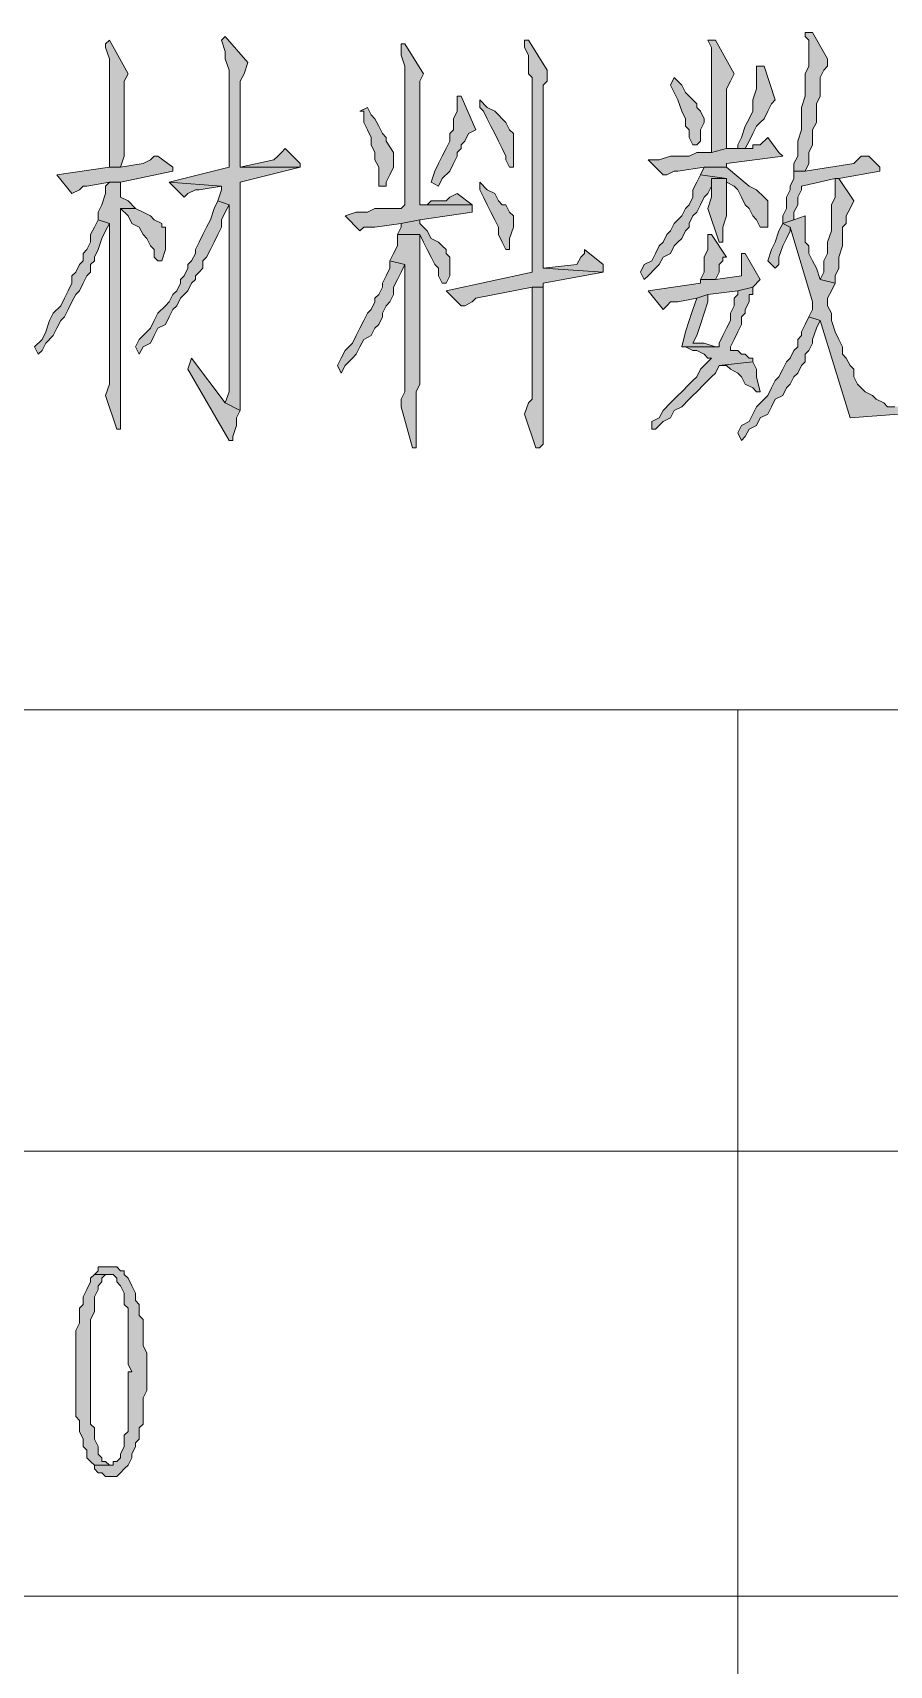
# Model space of a CAD drawing. Header units: millimetres. Extents: x 24 to 410, y 10 to 282.
# Drawn here: x 330.43 to 340.13, y 123.72 to 142.2 of the extents above; entities that cross this region are included whole.
import ezdxf

# ---------------------------------------------------------------- set-up
doc = ezdxf.new("R2010")
doc.units = ezdxf.units.MM

msp = doc.modelspace()

# ---------------------------------------------------------------- hatches: boundary and pattern name
h = msp.add_hatch(color=7)
h.dxf.hatch_style = 2
h.paths.add_polyline_path([(331.300667, 142.113), (331.258333, 142.070667), (331.258333, 142.028333), (331.300667, 141.901333), (331.300667, 140.673667), (331.427667, 140.673667), (331.47, 140.800667), (331.47, 141.139333), (331.47, 141.224), (331.47, 141.647333), (331.512333, 141.732)])
h = msp.add_hatch(color=7)
h.dxf.hatch_style = 2
h.paths.add_polyline_path([(332.613, 142.155333), (332.570667, 142.113), (332.613, 141.986), (332.613, 141.901333), (332.655333, 141.774333), (332.655333, 140.673667), (331.978, 140.504333), (332.570667, 140.462), (332.570667, 140.419667), (332.528333, 140.292667), (332.655333, 140.250333), (332.655333, 138.133667), (332.613, 138.006667), (332.782333, 137.922), (332.782333, 138.726333), (332.782333, 138.895667), (332.782333, 140.504333), (333.459667, 140.673667), (332.782333, 140.673667), (332.782333, 140.758333), (332.782333, 141.647333), (332.824667, 141.732), (332.867, 141.859)])
h = msp.add_hatch(color=7)
h.dxf.hatch_style = 2
h.paths.add_polyline_path([(336.042, 142.113), (335.999667, 142.113), (335.999667, 142.028333), (336.042, 141.943667), (336.042, 141.732), (336.084333, 141.689667), (336.084333, 139.869333), (336.084333, 139.784667), (336.084333, 139.488333), (335.110667, 139.276667), (335.28, 139.107333), (335.322333, 139.107333), (335.407, 139.149667), (335.449333, 139.192), (336.084333, 139.319), (336.211333, 139.319), (336.211333, 139.361333), (336.888667, 139.488333), (336.211333, 139.530667), (336.211333, 141.605), (336.253667, 141.647333), (336.253667, 141.774333)])
h = msp.add_hatch(color=7)
h.dxf.hatch_style = 2
h.paths.add_polyline_path([(338.158667, 142.113), (338.074, 142.113), (338.116333, 142.028333), (338.116333, 140.843), (338.285667, 140.885333), (338.285667, 141.478), (338.285667, 141.562667), (338.328, 141.647333), (338.370333, 141.732)])
h = msp.add_hatch(color=7)
h.dxf.hatch_style = 2
h.paths.add_polyline_path([(339.259333, 142.197667), (339.174667, 142.197667), (339.174667, 142.155333), (339.217, 142.113), (339.217, 141.816667), (339.174667, 141.732), (339.174667, 141.478), (339.132333, 141.351), (339.132333, 141.097), (339.09, 140.97), (339.09, 140.800667), (339.047667, 140.716), (339.047667, 140.631333), (339.174667, 140.631333), (339.217, 140.716), (339.217, 140.843), (339.259333, 140.927667), (339.259333, 141.012333), (339.259333, 141.097), (339.301667, 141.181667), (339.301667, 141.393333), (339.344, 141.478), (339.344, 141.689667), (339.386333, 141.774333), (339.428667, 141.816667), (339.428667, 141.901333)])
h = msp.add_hatch(color=7)
h.dxf.hatch_style = 2
h.paths.add_polyline_path([(334.645, 142.070667), (334.602667, 142.070667), (334.602667, 141.943667), (334.645, 141.816667), (334.645, 140.250333), (334.602667, 140.208), (334.518, 140.208), (334.306333, 140.208), (334.221667, 140.165667), (334.094667, 140.165667), (333.967667, 140.123333), (334.137, 139.954), (334.179333, 139.996333), (334.306333, 139.996333), (334.602667, 140.038667), (334.814333, 140.081), (335.407, 140.165667), (335.407, 140.250333), (334.814333, 140.250333), (334.814333, 141.647333), (334.856667, 141.732)])
h = msp.add_hatch(color=7)
h.dxf.hatch_style = 2
h.paths.add_polyline_path([(338.624333, 141.816667), (338.624333, 141.562667), (338.582, 141.435667), (338.582, 141.308667), (338.539667, 141.224), (338.497333, 141.139333), (338.455, 141.012333), (338.412667, 140.927667), (338.412667, 140.885333), (338.497333, 140.885333), (338.539667, 140.97), (338.582, 141.054667), (338.624333, 141.139333), (338.666667, 141.181667), (338.709, 141.224), (338.751333, 141.308667), (338.793667, 141.393333), (338.836, 141.435667), (338.709, 141.816667)])
h = msp.add_hatch(color=7)
h.dxf.hatch_style = 2
h.paths.add_polyline_path([(337.693, 141.689667), (337.650667, 141.605), (337.693, 141.520333), (337.735333, 141.435667), (337.777667, 141.308667), (337.82, 141.224), (337.82, 141.139333), (337.862333, 141.097), (337.862333, 141.012333), (337.904667, 140.927667), (337.947, 140.927667), (337.989333, 140.97), (337.989333, 141.097), (338.031667, 141.181667), (338.031667, 141.224), (337.989333, 141.308667), (337.947, 141.351), (337.947, 141.393333), (337.904667, 141.435667), (337.82, 141.520333), (337.777667, 141.605)])
h = msp.add_hatch(color=7)
h.dxf.hatch_style = 2
h.paths.add_polyline_path([(335.28, 141.478), (335.237667, 141.478), (335.237667, 141.393333), (335.237667, 141.308667), (335.195333, 141.224), (335.195333, 141.097), (335.153, 141.054667), (335.153, 140.97), (335.110667, 140.885333), (335.068333, 140.800667), (335.026, 140.716), (334.983667, 140.631333), (334.941333, 140.504333), (335.026, 140.462), (335.068333, 140.546667), (335.153, 140.631333), (335.195333, 140.716), (335.237667, 140.800667), (335.237667, 140.843), (335.28, 140.885333), (335.28, 140.927667), (335.322333, 140.97), (335.364667, 141.054667), (335.449333, 141.097)])
h = msp.add_hatch(color=7)
h.dxf.hatch_style = 2
h.paths.add_polyline_path([(335.491667, 141.435667), (335.491667, 141.351), (335.534, 141.308667), (335.576333, 141.224), (335.618667, 141.139333), (335.661, 141.054667), (335.703333, 140.97), (335.745667, 140.885333), (335.788, 140.800667), (335.788, 140.758333), (335.830333, 140.673667), (335.872667, 140.673667), (335.872667, 140.800667), (335.872667, 141.054667), (335.830333, 141.097), (335.788, 141.181667), (335.745667, 141.224), (335.703333, 141.266333), (335.661, 141.308667), (335.576333, 141.351)])
h = msp.add_hatch(color=7)
h.dxf.hatch_style = 2
h.paths.add_polyline_path([(334.221667, 141.351), (334.137, 141.308667), (334.179333, 141.308667), (334.179333, 141.181667), (334.221667, 141.097), (334.264, 141.012333), (334.264, 140.927667), (334.306333, 140.843), (334.306333, 140.758333), (334.348667, 140.673667), (334.348667, 140.462), (334.433333, 140.462), (334.433333, 140.504333), (334.475667, 140.589), (334.518, 140.673667), (334.518, 140.843), (334.433333, 140.97), (334.433333, 141.012333), (334.391, 141.054667), (334.348667, 141.139333), (334.306333, 141.224), (334.264, 141.266333)])
h = msp.add_hatch(color=7)
h.dxf.hatch_style = 2
h.paths.add_polyline_path([(338.751333, 141.012333), (338.666667, 140.927667), (338.582, 140.927667), (338.582, 140.885333), (338.285667, 140.885333), (338.116333, 140.843), (337.947, 140.843), (337.862333, 140.800667), (337.650667, 140.800667), (337.523667, 140.758333), (337.396667, 140.758333), (337.566, 140.589), (337.608333, 140.589), (337.693, 140.631333), (337.735333, 140.631333), (338.031667, 140.673667), (338.285667, 140.673667), (338.285667, 140.716), (338.920667, 140.800667), (338.878333, 140.843)])
h = msp.add_hatch(color=7)
h.dxf.hatch_style = 2
h.paths.add_polyline_path([(333.290333, 140.885333), (333.248, 140.843), (333.205667, 140.800667), (333.163333, 140.758333), (332.782333, 140.673667), (333.459667, 140.673667), (333.459667, 140.716)])
h = msp.add_hatch(color=7)
h.dxf.hatch_style = 2
h.paths.add_polyline_path([(331.851, 140.800667), (331.808667, 140.800667), (331.766333, 140.758333), (331.681667, 140.716), (331.427667, 140.673667), (331.300667, 140.673667), (330.708, 140.589), (330.877333, 140.377333), (330.962, 140.419667), (331.004333, 140.462), (331.046667, 140.462), (331.300667, 140.504333), (331.427667, 140.504333), (332.020333, 140.631333), (332.020333, 140.673667)])
h = msp.add_hatch(color=7)
h.dxf.hatch_style = 2
h.paths.add_polyline_path([(338.285667, 140.673667), (338.031667, 140.673667), (337.989333, 140.589), (338.285667, 140.546667), (338.285667, 140.504333), (338.370333, 140.462), (338.412667, 140.419667), (338.455, 140.335), (338.497333, 140.250333), (338.539667, 140.208), (338.582, 140.123333), (338.624333, 140.081), (338.666667, 139.996333), (338.751333, 139.996333), (338.751333, 140.123333), (338.751333, 140.292667), (338.709, 140.335), (338.624333, 140.419667), (338.539667, 140.462)])
h = msp.add_hatch(color=7)
h.dxf.hatch_style = 2
h.paths.add_polyline_path([(339.894333, 140.800667), (339.809667, 140.800667), (339.767333, 140.758333), (339.725, 140.716), (339.174667, 140.631333), (339.047667, 140.631333), (339.047667, 140.546667), (339.005333, 140.462), (339.005333, 140.419667), (338.963, 140.335), (338.963, 140.208), (338.920667, 140.123333), (338.920667, 140.038667), (339.047667, 140.081), (339.047667, 140.165667), (339.09, 140.250333), (339.09, 140.335), (339.132333, 140.419667), (339.132333, 140.462), (339.513333, 140.546667), (339.555667, 140.546667), (340.021333, 140.631333), (340.021333, 140.673667)])
h = msp.add_hatch(color=7)
h.dxf.hatch_style = 2
h.paths.add_polyline_path([(331.427667, 140.504333), (331.300667, 140.504333), (331.258333, 140.462), (331.258333, 140.377333), (331.216, 140.250333), (331.173667, 140.165667), (331.173667, 140.081), (331.300667, 140.038667), (331.300667, 138.260667), (331.300667, 138.218333), (331.258333, 138.091333), (331.385333, 137.710333), (331.427667, 137.710333), (331.427667, 137.837333), (331.427667, 140.208), (331.597, 140.208), (331.512333, 140.292667), (331.427667, 140.335)])
h = msp.add_hatch(color=7)
h.dxf.hatch_style = 2
h.paths.add_polyline_path([(331.978, 140.504333), (332.147333, 140.335), (332.189667, 140.377333), (332.274333, 140.419667), (332.316667, 140.419667), (332.570667, 140.462)])
h = msp.add_hatch(color=7)
h.dxf.hatch_style = 2
h.paths.add_polyline_path([(335.491667, 140.504333), (335.491667, 140.419667), (335.534, 140.335), (335.576333, 140.250333), (335.618667, 140.165667), (335.661, 140.081), (335.703333, 139.996333), (335.703333, 139.911667), (335.745667, 139.827), (335.788, 139.742333), (335.830333, 139.742333), (335.830333, 139.869333), (335.872667, 139.996333), (335.872667, 140.123333), (335.830333, 140.165667), (335.788, 140.250333), (335.745667, 140.250333), (335.703333, 140.292667), (335.661, 140.377333), (335.576333, 140.419667)])
h = msp.add_hatch(color=7)
h.dxf.hatch_style = 2
h.paths.add_polyline_path([(337.989333, 140.589), (337.947, 140.504333), (337.904667, 140.419667), (337.904667, 140.335), (337.862333, 140.250333), (337.82, 140.208), (337.777667, 140.123333), (337.735333, 140.081), (337.693, 140.038667), (337.650667, 139.954), (337.608333, 139.911667), (337.566, 139.827), (337.523667, 139.784667), (337.481333, 139.7), (337.439, 139.615333), (337.354333, 139.573), (337.312, 139.488333), (337.354333, 139.403667), (337.396667, 139.446), (337.481333, 139.530667), (337.523667, 139.573), (337.566, 139.657667), (337.650667, 139.7), (337.693, 139.784667), (337.735333, 139.827), (337.777667, 139.869333), (337.82, 139.954), (337.862333, 139.996333), (337.862333, 140.038667), (337.904667, 140.123333), (337.947, 140.165667), (337.989333, 140.250333), (338.031667, 140.335), (338.074, 140.377333), (338.116333, 140.462), (338.116333, 140.546667), (338.285667, 140.546667)])
h = msp.add_hatch(color=7)
h.dxf.hatch_style = 2
h.paths.add_polyline_path([(338.285667, 140.546667), (338.116333, 140.546667), (338.116333, 140.504333), (338.116333, 140.335), (338.074, 140.208), (338.201, 139.827), (338.243333, 139.827), (338.243333, 139.911667), (338.243333, 139.996333), (338.285667, 140.123333)])
h = msp.add_hatch(color=7)
h.dxf.hatch_style = 2
h.paths.add_polyline_path([(339.555667, 140.546667), (339.513333, 140.546667), (339.513333, 140.504333), (339.513333, 140.335), (339.471, 140.250333), (339.471, 139.954), (339.428667, 139.827), (339.428667, 139.7), (339.386333, 139.615333), (339.386333, 139.488333), (339.344, 139.403667), (339.513333, 139.361333), (339.513333, 139.446), (339.555667, 139.530667), (339.555667, 139.657667), (339.598, 139.784667), (339.598, 139.996333), (339.640333, 140.038667), (339.640333, 140.123333), (339.682667, 140.208), (339.725, 140.292667)])
h = msp.add_hatch(color=7)
h.dxf.hatch_style = 2
h.paths.add_polyline_path([(332.528333, 140.292667), (332.486, 140.208), (332.443667, 140.081), (332.401333, 139.996333), (332.359, 139.911667), (332.316667, 139.827), (332.274333, 139.742333), (332.274333, 139.7), (332.232, 139.615333), (332.189667, 139.573), (332.189667, 139.530667), (332.147333, 139.446), (332.105, 139.403667), (332.105, 139.361333), (332.062667, 139.276667), (332.020333, 139.234333), (331.978, 139.149667), (331.935667, 139.107333), (331.851, 139.022667), (331.808667, 138.938), (331.766333, 138.853333), (331.724, 138.811), (331.639333, 138.726333), (331.597, 138.641667), (331.639333, 138.557), (331.681667, 138.641667), (331.766333, 138.684), (331.808667, 138.768667), (331.851, 138.853333), (331.935667, 138.895667), (331.978, 138.980333), (332.020333, 139.065), (332.062667, 139.107333), (332.105, 139.192), (332.147333, 139.234333), (332.189667, 139.276667), (332.232, 139.361333), (332.274333, 139.403667), (332.274333, 139.446), (332.316667, 139.488333), (332.359, 139.530667), (332.359, 139.615333), (332.401333, 139.657667), (332.443667, 139.742333), (332.486, 139.827), (332.528333, 139.911667), (332.570667, 139.996333), (332.570667, 140.081), (332.613, 140.165667), (332.655333, 140.250333)])
h = msp.add_hatch(color=7)
h.dxf.hatch_style = 2
h.paths.add_polyline_path([(335.237667, 140.377333), (335.153, 140.335), (335.110667, 140.292667), (334.941333, 140.292667), (334.899, 140.250333), (334.814333, 140.250333), (335.407, 140.250333)])
h = msp.add_hatch(color=7)
h.dxf.hatch_style = 2
h.paths.add_polyline_path([(331.173667, 140.081), (331.131333, 139.996333), (331.089, 139.911667), (331.089, 139.827), (331.046667, 139.742333), (331.004333, 139.7), (331.004333, 139.615333), (330.962, 139.573), (330.919667, 139.488333), (330.877333, 139.446), (330.877333, 139.361333), (330.835, 139.276667), (330.792667, 139.192), (330.750333, 139.107333), (330.665667, 139.022667), (330.623333, 138.938), (330.581, 138.811), (330.538667, 138.726333), (330.454, 138.641667), (330.496333, 138.557), (330.538667, 138.599333), (330.581, 138.684), (330.665667, 138.768667), (330.708, 138.853333), (330.750333, 138.938), (330.792667, 138.980333), (330.835, 139.065), (330.877333, 139.149667), (330.919667, 139.234333), (330.962, 139.276667), (331.004333, 139.361333), (331.046667, 139.446), (331.089, 139.488333), (331.089, 139.573), (331.131333, 139.615333), (331.131333, 139.657667), (331.173667, 139.742333), (331.216, 139.869333), (331.258333, 139.954), (331.300667, 140.038667)])
h = msp.add_hatch(color=7)
h.dxf.hatch_style = 2
h.paths.add_polyline_path([(331.597, 140.208), (331.427667, 140.208), (331.512333, 140.123333), (331.554667, 140.038667), (331.639333, 139.996333), (331.681667, 139.911667), (331.724, 139.869333), (331.766333, 139.784667), (331.808667, 139.742333), (331.808667, 139.657667), (331.851, 139.615333), (331.893333, 139.615333), (331.935667, 139.742333), (331.935667, 139.996333), (331.893333, 139.996333), (331.893333, 140.038667), (331.808667, 140.081), (331.766333, 140.123333), (331.681667, 140.165667)])
h = msp.add_hatch(color=7)
h.dxf.hatch_style = 2
h.paths.add_polyline_path([(334.814333, 140.081), (334.602667, 140.038667), (334.602667, 139.996333), (334.560333, 139.911667), (334.814333, 139.911667), (334.856667, 139.827), (334.899, 139.742333), (334.941333, 139.657667), (334.983667, 139.573), (335.026, 139.530667), (335.026, 139.446), (335.068333, 139.361333), (335.110667, 139.361333), (335.153, 139.446), (335.153, 139.657667), (335.110667, 139.7), (335.110667, 139.742333), (335.068333, 139.784667), (335.026, 139.827), (334.941333, 139.869333), (334.899, 139.954), (334.814333, 140.038667)])
h = msp.add_hatch(color=7)
h.dxf.hatch_style = 2
h.paths.add_polyline_path([(339.174667, 140.123333), (339.047667, 140.081), (338.920667, 140.038667), (339.005333, 139.996333), (339.259333, 139.149667), (339.259333, 139.065), (339.217, 138.980333), (339.344, 138.938), (339.682667, 137.837333), (340.233, 137.879667), (340.233, 137.964333), (340.190667, 137.964333), (340.106, 137.964333), (340.063667, 138.006667), (339.979, 138.049), (339.936667, 138.091333), (339.852, 138.133667), (339.809667, 138.176), (339.767333, 138.218333), (339.725, 138.303), (339.725, 138.387667), (339.682667, 138.43), (339.640333, 138.514667), (339.598, 138.557), (339.598, 138.641667), (339.555667, 138.726333), (339.513333, 138.811), (339.471, 138.938), (339.471, 139.022667), (339.428667, 139.107333), (339.428667, 139.192), (339.471, 139.276667), (339.513333, 139.361333), (339.344, 139.403667), (339.301667, 139.530667), (339.259333, 139.615333), (339.217, 139.7), (339.217, 139.784667), (339.174667, 139.827)])
h = msp.add_hatch(color=7)
h.dxf.hatch_style = 2
h.paths.add_polyline_path([(334.560333, 139.911667), (334.560333, 139.784667), (334.518, 139.7), (334.475667, 139.615333), (334.645, 139.573), (334.645, 138.133667), (334.602667, 138.049), (334.602667, 137.964333), (334.729667, 137.498667), (334.772, 137.498667), (334.772, 138.133667), (334.814333, 138.218333), (334.814333, 139.911667)])
h = msp.add_hatch(color=7)
h.dxf.hatch_style = 2
h.paths.add_polyline_path([(338.116333, 139.911667), (338.074, 139.911667), (338.074, 139.869333), (338.074, 139.742333), (338.031667, 139.657667), (338.031667, 139.488333), (337.989333, 139.403667), (338.158667, 139.403667), (338.201, 139.488333), (338.201, 139.573), (338.243333, 139.615333), (338.243333, 139.657667), (338.285667, 139.657667)])
h = msp.add_hatch(color=7)
h.dxf.hatch_style = 2
h.paths.add_polyline_path([(338.920667, 140.038667), (338.878333, 139.954), (338.836, 139.827), (338.793667, 139.742333), (338.751333, 139.615333), (338.836, 139.530667), (338.878333, 139.573), (338.878333, 139.657667), (338.920667, 139.784667), (338.963, 139.869333), (339.005333, 139.954), (339.005333, 139.996333)])
h = msp.add_hatch(color=7)
h.dxf.hatch_style = 2
h.paths.add_polyline_path([(336.677, 139.742333), (336.677, 139.7), (336.634667, 139.657667), (336.592333, 139.573), (336.211333, 139.530667), (336.888667, 139.488333), (336.888667, 139.573)])
h = msp.add_hatch(color=7)
h.dxf.hatch_style = 2
h.paths.add_polyline_path([(338.497333, 139.7), (338.455, 139.7), (338.455, 139.573), (338.455, 139.446), (338.158667, 139.403667), (337.989333, 139.403667), (337.989333, 139.361333), (337.396667, 139.276667), (337.566, 139.065), (337.608333, 139.107333), (337.650667, 139.149667), (337.735333, 139.149667), (337.947, 139.192), (338.074, 139.234333), (338.412667, 139.276667), (338.582, 139.319), (338.666667, 139.403667)])
h = msp.add_hatch(color=7)
h.dxf.hatch_style = 2
h.paths.add_polyline_path([(334.475667, 139.615333), (334.475667, 139.530667), (334.433333, 139.446), (334.391, 139.361333), (334.391, 139.319), (334.348667, 139.234333), (334.306333, 139.192), (334.306333, 139.149667), (334.264, 139.065), (334.221667, 139.022667), (334.179333, 138.938), (334.137, 138.853333), (334.094667, 138.768667), (334.052333, 138.684), (333.967667, 138.599333), (333.925333, 138.514667), (333.883, 138.43), (333.925333, 138.345333), (333.967667, 138.43), (334.052333, 138.514667), (334.094667, 138.557), (334.137, 138.641667), (334.179333, 138.726333), (334.264, 138.768667), (334.306333, 138.853333), (334.348667, 138.895667), (334.391, 138.980333), (334.391, 139.022667), (334.433333, 139.107333), (334.475667, 139.149667), (334.518, 139.234333), (334.518, 139.319), (334.560333, 139.403667), (334.602667, 139.488333), (334.645, 139.573)])
h = msp.add_hatch(color=7)
h.dxf.hatch_style = 2
h.paths.add_polyline_path([(336.211333, 139.319), (336.084333, 139.319), (336.084333, 139.276667), (336.084333, 138.049), (336.042, 138.006667), (335.999667, 137.879667), (336.126667, 137.498667), (336.169, 137.498667), (336.211333, 137.541), (336.211333, 137.625667), (336.211333, 137.668)])
h = msp.add_hatch(color=7)
h.dxf.hatch_style = 2
h.paths.add_polyline_path([(338.582, 139.319), (338.412667, 139.276667), (338.412667, 139.234333), (338.370333, 139.192), (338.370333, 139.107333), (338.328, 139.022667), (338.328, 138.938), (338.285667, 138.853333), (338.243333, 138.768667), (338.201, 138.684), (338.201, 138.641667), (337.82, 138.641667), (337.904667, 138.599333), (337.947, 138.599333), (338.031667, 138.557), (338.074, 138.514667), (338.116333, 138.514667), (338.074, 138.472333), (338.031667, 138.43), (337.989333, 138.387667), (337.947, 138.303), (337.904667, 138.260667), (337.862333, 138.218333), (337.777667, 138.133667), (337.735333, 138.091333), (337.650667, 138.006667), (337.566, 137.922), (337.523667, 137.837333), (337.439, 137.795), (337.439, 137.710333), (337.481333, 137.710333), (337.566, 137.795), (337.650667, 137.837333), (337.693, 137.922), (337.777667, 137.964333), (337.862333, 138.049), (337.904667, 138.091333), (337.947, 138.133667), (338.031667, 138.218333), (338.074, 138.260667), (338.116333, 138.303), (338.158667, 138.345333), (338.201, 138.43), (338.582, 138.472333), (338.582, 138.514667), (338.539667, 138.514667), (338.497333, 138.557), (338.455, 138.557), (338.412667, 138.599333), (338.328, 138.599333), (338.328, 138.641667), (338.370333, 138.726333), (338.412667, 138.811), (338.455, 138.895667), (338.455, 138.980333), (338.497333, 139.022667), (338.497333, 139.065), (338.539667, 139.149667), (338.539667, 139.234333), (338.582, 139.234333)])
h = msp.add_hatch(color=7)
h.dxf.hatch_style = 2
h.paths.add_polyline_path([(338.074, 139.234333), (337.947, 139.192), (337.904667, 139.065), (337.862333, 138.938), (337.82, 138.811), (337.777667, 138.641667), (338.201, 138.641667), (338.158667, 138.641667), (338.031667, 138.684), (337.904667, 138.684), (337.947, 138.768667), (337.989333, 138.895667), (338.031667, 139.022667), (338.074, 139.149667)])
h = msp.add_hatch(color=7)
h.dxf.hatch_style = 2
h.paths.add_polyline_path([(339.217, 138.980333), (339.174667, 138.895667), (339.132333, 138.811), (339.132333, 138.768667), (339.09, 138.726333), (339.09, 138.641667), (339.047667, 138.599333), (339.005333, 138.514667), (338.963, 138.472333), (338.920667, 138.387667), (338.878333, 138.303), (338.836, 138.260667), (338.793667, 138.176), (338.751333, 138.091333), (338.709, 138.049), (338.624333, 137.964333), (338.582, 137.879667), (338.539667, 137.795), (338.455, 137.752667), (338.412667, 137.668), (338.455, 137.583333), (338.497333, 137.625667), (338.539667, 137.710333), (338.624333, 137.752667), (338.666667, 137.837333), (338.751333, 137.879667), (338.793667, 137.964333), (338.836, 138.049), (338.920667, 138.091333), (338.963, 138.176), (339.005333, 138.218333), (339.047667, 138.303), (339.09, 138.345333), (339.132333, 138.43), (339.174667, 138.472333), (339.174667, 138.557), (339.217, 138.599333), (339.259333, 138.684), (339.259333, 138.726333), (339.301667, 138.853333), (339.344, 138.938)])
h = msp.add_hatch(color=7)
h.dxf.hatch_style = 2
h.paths.add_polyline_path([(332.232, 138.514667), (332.189667, 138.387667), (332.655333, 137.583333), (332.697667, 137.583333), (332.697667, 137.625667), (332.74, 137.752667), (332.74, 137.837333), (332.782333, 137.922), (332.613, 138.006667)])
h = msp.add_hatch(color=7)
h.dxf.hatch_style = 2
h.paths.add_polyline_path([(338.582, 138.472333), (338.201, 138.43), (338.285667, 138.43), (338.328, 138.387667), (338.412667, 138.345333), (338.455, 138.303), (338.497333, 138.218333), (338.582, 138.176), (338.624333, 138.133667), (338.666667, 138.133667), (338.624333, 138.303), (338.624333, 138.387667)])
h = msp.add_hatch(color=7)
h.dxf.hatch_style = 2
h.paths.add_polyline_path([(331.131333, 128.143), (331.089, 128.100667), (331.089, 128.058333), (331.046667, 127.973667), (331.004333, 127.889), (331.004333, 127.804333), (330.962, 127.762), (330.962, 127.592667), (330.919667, 127.508), (330.919667, 126.534333), (330.962, 126.492), (330.962, 126.407333), (330.962, 126.365), (331.004333, 126.280333), (331.004333, 126.195667), (331.046667, 126.153333), (331.046667, 126.068667), (331.089, 126.026333), (331.131333, 125.984), (331.300667, 125.984), (331.258333, 126.026333), (331.216, 126.026333), (331.216, 126.068667), (331.173667, 126.111), (331.173667, 126.195667), (331.131333, 126.280333), (331.131333, 126.407333), (331.089, 126.449667), (331.089, 127.635), (331.131333, 127.719667), (331.131333, 127.889), (331.173667, 127.973667), (331.173667, 128.016), (331.216, 128.058333), (331.216, 128.100667), (331.258333, 128.143), (331.300667, 128.143)])
h = msp.add_hatch(color=7)
h.dxf.hatch_style = 2
h.paths.add_polyline_path([(331.300667, 128.227667), (331.173667, 128.227667), (331.173667, 128.185333), (331.131333, 128.143), (331.343, 128.143), (331.385333, 128.100667), (331.385333, 128.058333), (331.427667, 128.016), (331.47, 127.931333), (331.47, 127.804333), (331.512333, 127.762), (331.512333, 127.127), (331.554667, 127.042333), (331.512333, 127.042333), (331.512333, 126.365), (331.47, 126.322667), (331.47, 126.195667), (331.427667, 126.111), (331.427667, 126.068667), (331.385333, 126.026333), (331.343, 126.026333), (331.343, 125.984), (331.131333, 125.984), (331.131333, 125.941667), (331.173667, 125.899333), (331.216, 125.899333), (331.258333, 125.857), (331.385333, 125.857), (331.427667, 125.899333), (331.47, 125.941667), (331.512333, 125.984), (331.554667, 126.068667), (331.554667, 126.111), (331.597, 126.195667), (331.597, 126.238), (331.639333, 126.280333), (331.639333, 126.407333), (331.681667, 126.449667), (331.681667, 126.746), (331.724, 126.830667), (331.724, 127.254), (331.681667, 127.338667), (331.681667, 127.635), (331.639333, 127.677333), (331.639333, 127.804333), (331.597, 127.846667), (331.597, 127.931333), (331.554667, 128.016), (331.512333, 128.100667), (331.47, 128.143), (331.47, 128.185333), (331.427667, 128.185333), (331.385333, 128.227667)])

# ---------------------------------------------------------------- linework, layer by layer
at = {"color": 7, "lineweight": 0}
for points in [[(331.300667, 142.113), (331.258333, 142.070667), (331.258333, 142.028333), (331.300667, 141.901333), (331.300667, 140.673667), (331.427667, 140.673667), (331.47, 140.800667), (331.47, 141.139333), (331.47, 141.224), (331.47, 141.647333), (331.512333, 141.732)], [(332.613, 142.155333), (332.570667, 142.113), (332.613, 141.986), (332.613, 141.901333), (332.655333, 141.774333), (332.655333, 140.673667), (331.978, 140.504333), (332.570667, 140.462), (332.570667, 140.419667), (332.528333, 140.292667), (332.655333, 140.250333), (332.655333, 138.133667), (332.613, 138.006667), (332.782333, 137.922), (332.782333, 138.726333), (332.782333, 138.895667), (332.782333, 140.504333), (333.459667, 140.673667), (332.782333, 140.673667), (332.782333, 140.758333), (332.782333, 141.647333), (332.824667, 141.732), (332.867, 141.859)], [(336.042, 142.113), (335.999667, 142.113), (335.999667, 142.028333), (336.042, 141.943667), (336.042, 141.732), (336.084333, 141.689667), (336.084333, 139.869333), (336.084333, 139.784667), (336.084333, 139.488333), (335.110667, 139.276667), (335.28, 139.107333), (335.322333, 139.107333), (335.407, 139.149667), (335.449333, 139.192), (336.084333, 139.319), (336.211333, 139.319), (336.211333, 139.361333), (336.888667, 139.488333), (336.211333, 139.530667), (336.211333, 141.605), (336.253667, 141.647333), (336.253667, 141.774333)], [(338.158667, 142.113), (338.074, 142.113), (338.116333, 142.028333), (338.116333, 140.843), (338.285667, 140.885333), (338.285667, 141.478), (338.285667, 141.562667), (338.328, 141.647333), (338.370333, 141.732)], [(339.259333, 142.197667), (339.174667, 142.197667), (339.174667, 142.155333), (339.217, 142.113), (339.217, 141.816667), (339.174667, 141.732), (339.174667, 141.478), (339.132333, 141.351), (339.132333, 141.097), (339.09, 140.97), (339.09, 140.800667), (339.047667, 140.716), (339.047667, 140.631333), (339.174667, 140.631333), (339.217, 140.716), (339.217, 140.843), (339.259333, 140.927667), (339.259333, 141.012333), (339.259333, 141.097), (339.301667, 141.181667), (339.301667, 141.393333), (339.344, 141.478), (339.344, 141.689667), (339.386333, 141.774333), (339.428667, 141.816667), (339.428667, 141.901333)], [(334.645, 142.070667), (334.602667, 142.070667), (334.602667, 141.943667), (334.645, 141.816667), (334.645, 140.250333), (334.602667, 140.208), (334.518, 140.208), (334.306333, 140.208), (334.221667, 140.165667), (334.094667, 140.165667), (333.967667, 140.123333), (334.137, 139.954), (334.179333, 139.996333), (334.306333, 139.996333), (334.602667, 140.038667), (334.814333, 140.081), (335.407, 140.165667), (335.407, 140.250333), (334.814333, 140.250333), (334.814333, 141.647333), (334.856667, 141.732)], [(338.624333, 141.816667), (338.624333, 141.562667), (338.582, 141.435667), (338.582, 141.308667), (338.539667, 141.224), (338.497333, 141.139333), (338.455, 141.012333), (338.412667, 140.927667), (338.412667, 140.885333), (338.497333, 140.885333), (338.539667, 140.97), (338.582, 141.054667), (338.624333, 141.139333), (338.666667, 141.181667), (338.709, 141.224), (338.751333, 141.308667), (338.793667, 141.393333), (338.836, 141.435667), (338.709, 141.816667)], [(337.693, 141.689667), (337.650667, 141.605), (337.693, 141.520333), (337.735333, 141.435667), (337.777667, 141.308667), (337.82, 141.224), (337.82, 141.139333), (337.862333, 141.097), (337.862333, 141.012333), (337.904667, 140.927667), (337.947, 140.927667), (337.989333, 140.97), (337.989333, 141.097), (338.031667, 141.181667), (338.031667, 141.224), (337.989333, 141.308667), (337.947, 141.351), (337.947, 141.393333), (337.904667, 141.435667), (337.82, 141.520333), (337.777667, 141.605)], [(335.28, 141.478), (335.237667, 141.478), (335.237667, 141.393333), (335.237667, 141.308667), (335.195333, 141.224), (335.195333, 141.097), (335.153, 141.054667), (335.153, 140.97), (335.110667, 140.885333), (335.068333, 140.800667), (335.026, 140.716), (334.983667, 140.631333), (334.941333, 140.504333), (335.026, 140.462), (335.068333, 140.546667), (335.153, 140.631333), (335.195333, 140.716), (335.237667, 140.800667), (335.237667, 140.843), (335.28, 140.885333), (335.28, 140.927667), (335.322333, 140.97), (335.364667, 141.054667), (335.449333, 141.097)], [(335.491667, 141.435667), (335.491667, 141.351), (335.534, 141.308667), (335.576333, 141.224), (335.618667, 141.139333), (335.661, 141.054667), (335.703333, 140.97), (335.745667, 140.885333), (335.788, 140.800667), (335.788, 140.758333), (335.830333, 140.673667), (335.872667, 140.673667), (335.872667, 140.800667), (335.872667, 141.054667), (335.830333, 141.097), (335.788, 141.181667), (335.745667, 141.224), (335.703333, 141.266333), (335.661, 141.308667), (335.576333, 141.351)], [(334.221667, 141.351), (334.137, 141.308667), (334.179333, 141.308667), (334.179333, 141.181667), (334.221667, 141.097), (334.264, 141.012333), (334.264, 140.927667), (334.306333, 140.843), (334.306333, 140.758333), (334.348667, 140.673667), (334.348667, 140.462), (334.433333, 140.462), (334.433333, 140.504333), (334.475667, 140.589), (334.518, 140.673667), (334.518, 140.843), (334.433333, 140.97), (334.433333, 141.012333), (334.391, 141.054667), (334.348667, 141.139333), (334.306333, 141.224), (334.264, 141.266333)], [(338.751333, 141.012333), (338.666667, 140.927667), (338.582, 140.927667), (338.582, 140.885333), (338.285667, 140.885333), (338.116333, 140.843), (337.947, 140.843), (337.862333, 140.800667), (337.650667, 140.800667), (337.523667, 140.758333), (337.396667, 140.758333), (337.566, 140.589), (337.608333, 140.589), (337.693, 140.631333), (337.735333, 140.631333), (338.031667, 140.673667), (338.285667, 140.673667), (338.285667, 140.716), (338.920667, 140.800667), (338.878333, 140.843)], [(333.290333, 140.885333), (333.248, 140.843), (333.205667, 140.800667), (333.163333, 140.758333), (332.782333, 140.673667), (333.459667, 140.673667), (333.459667, 140.716)], [(331.851, 140.800667), (331.808667, 140.800667), (331.766333, 140.758333), (331.681667, 140.716), (331.427667, 140.673667), (331.300667, 140.673667), (330.708, 140.589), (330.877333, 140.377333), (330.962, 140.419667), (331.004333, 140.462), (331.046667, 140.462), (331.300667, 140.504333), (331.427667, 140.504333), (332.020333, 140.631333), (332.020333, 140.673667)], [(338.285667, 140.673667), (338.031667, 140.673667), (337.989333, 140.589), (338.285667, 140.546667), (338.285667, 140.504333), (338.370333, 140.462), (338.412667, 140.419667), (338.455, 140.335), (338.497333, 140.250333), (338.539667, 140.208), (338.582, 140.123333), (338.624333, 140.081), (338.666667, 139.996333), (338.751333, 139.996333), (338.751333, 140.123333), (338.751333, 140.292667), (338.709, 140.335), (338.624333, 140.419667), (338.539667, 140.462)], [(339.894333, 140.800667), (339.809667, 140.800667), (339.767333, 140.758333), (339.725, 140.716), (339.174667, 140.631333), (339.047667, 140.631333), (339.047667, 140.546667), (339.005333, 140.462), (339.005333, 140.419667), (338.963, 140.335), (338.963, 140.208), (338.920667, 140.123333), (338.920667, 140.038667), (339.047667, 140.081), (339.047667, 140.165667), (339.09, 140.250333), (339.09, 140.335), (339.132333, 140.419667), (339.132333, 140.462), (339.513333, 140.546667), (339.555667, 140.546667), (340.021333, 140.631333), (340.021333, 140.673667)], [(331.427667, 140.504333), (331.300667, 140.504333), (331.258333, 140.462), (331.258333, 140.377333), (331.216, 140.250333), (331.173667, 140.165667), (331.173667, 140.081), (331.300667, 140.038667), (331.300667, 138.260667), (331.300667, 138.218333), (331.258333, 138.091333), (331.385333, 137.710333), (331.427667, 137.710333), (331.427667, 137.837333), (331.427667, 140.208), (331.597, 140.208), (331.512333, 140.292667), (331.427667, 140.335)], [(331.978, 140.504333), (332.147333, 140.335), (332.189667, 140.377333), (332.274333, 140.419667), (332.316667, 140.419667), (332.570667, 140.462)], [(335.491667, 140.504333), (335.491667, 140.419667), (335.534, 140.335), (335.576333, 140.250333), (335.618667, 140.165667), (335.661, 140.081), (335.703333, 139.996333), (335.703333, 139.911667), (335.745667, 139.827), (335.788, 139.742333), (335.830333, 139.742333), (335.830333, 139.869333), (335.872667, 139.996333), (335.872667, 140.123333), (335.830333, 140.165667), (335.788, 140.250333), (335.745667, 140.250333), (335.703333, 140.292667), (335.661, 140.377333), (335.576333, 140.419667)], [(337.989333, 140.589), (337.947, 140.504333), (337.904667, 140.419667), (337.904667, 140.335), (337.862333, 140.250333), (337.82, 140.208), (337.777667, 140.123333), (337.735333, 140.081), (337.693, 140.038667), (337.650667, 139.954), (337.608333, 139.911667), (337.566, 139.827), (337.523667, 139.784667), (337.481333, 139.7), (337.439, 139.615333), (337.354333, 139.573), (337.312, 139.488333), (337.354333, 139.403667), (337.396667, 139.446), (337.481333, 139.530667), (337.523667, 139.573), (337.566, 139.657667), (337.650667, 139.7), (337.693, 139.784667), (337.735333, 139.827), (337.777667, 139.869333), (337.82, 139.954), (337.862333, 139.996333), (337.862333, 140.038667), (337.904667, 140.123333), (337.947, 140.165667), (337.989333, 140.250333), (338.031667, 140.335), (338.074, 140.377333), (338.116333, 140.462), (338.116333, 140.546667), (338.285667, 140.546667)], [(338.285667, 140.546667), (338.116333, 140.546667), (338.116333, 140.504333), (338.116333, 140.335), (338.074, 140.208), (338.201, 139.827), (338.243333, 139.827), (338.243333, 139.911667), (338.243333, 139.996333), (338.285667, 140.123333)], [(339.555667, 140.546667), (339.513333, 140.546667), (339.513333, 140.504333), (339.513333, 140.335), (339.471, 140.250333), (339.471, 139.954), (339.428667, 139.827), (339.428667, 139.7), (339.386333, 139.615333), (339.386333, 139.488333), (339.344, 139.403667), (339.513333, 139.361333), (339.513333, 139.446), (339.555667, 139.530667), (339.555667, 139.657667), (339.598, 139.784667), (339.598, 139.996333), (339.640333, 140.038667), (339.640333, 140.123333), (339.682667, 140.208), (339.725, 140.292667)], [(332.528333, 140.292667), (332.486, 140.208), (332.443667, 140.081), (332.401333, 139.996333), (332.359, 139.911667), (332.316667, 139.827), (332.274333, 139.742333), (332.274333, 139.7), (332.232, 139.615333), (332.189667, 139.573), (332.189667, 139.530667), (332.147333, 139.446), (332.105, 139.403667), (332.105, 139.361333), (332.062667, 139.276667), (332.020333, 139.234333), (331.978, 139.149667), (331.935667, 139.107333), (331.851, 139.022667), (331.808667, 138.938), (331.766333, 138.853333), (331.724, 138.811), (331.639333, 138.726333), (331.597, 138.641667), (331.639333, 138.557), (331.681667, 138.641667), (331.766333, 138.684), (331.808667, 138.768667), (331.851, 138.853333), (331.935667, 138.895667), (331.978, 138.980333), (332.020333, 139.065), (332.062667, 139.107333), (332.105, 139.192), (332.147333, 139.234333), (332.189667, 139.276667), (332.232, 139.361333), (332.274333, 139.403667), (332.274333, 139.446), (332.316667, 139.488333), (332.359, 139.530667), (332.359, 139.615333), (332.401333, 139.657667), (332.443667, 139.742333), (332.486, 139.827), (332.528333, 139.911667), (332.570667, 139.996333), (332.570667, 140.081), (332.613, 140.165667), (332.655333, 140.250333)], [(335.237667, 140.377333), (335.153, 140.335), (335.110667, 140.292667), (334.941333, 140.292667), (334.899, 140.250333), (334.814333, 140.250333), (335.407, 140.250333)], [(331.173667, 140.081), (331.131333, 139.996333), (331.089, 139.911667), (331.089, 139.827), (331.046667, 139.742333), (331.004333, 139.7), (331.004333, 139.615333), (330.962, 139.573), (330.919667, 139.488333), (330.877333, 139.446), (330.877333, 139.361333), (330.835, 139.276667), (330.792667, 139.192), (330.750333, 139.107333), (330.665667, 139.022667), (330.623333, 138.938), (330.581, 138.811), (330.538667, 138.726333), (330.454, 138.641667), (330.496333, 138.557), (330.538667, 138.599333), (330.581, 138.684), (330.665667, 138.768667), (330.708, 138.853333), (330.750333, 138.938), (330.792667, 138.980333), (330.835, 139.065), (330.877333, 139.149667), (330.919667, 139.234333), (330.962, 139.276667), (331.004333, 139.361333), (331.046667, 139.446), (331.089, 139.488333), (331.089, 139.573), (331.131333, 139.615333), (331.131333, 139.657667), (331.173667, 139.742333), (331.216, 139.869333), (331.258333, 139.954), (331.300667, 140.038667)], [(331.597, 140.208), (331.427667, 140.208), (331.512333, 140.123333), (331.554667, 140.038667), (331.639333, 139.996333), (331.681667, 139.911667), (331.724, 139.869333), (331.766333, 139.784667), (331.808667, 139.742333), (331.808667, 139.657667), (331.851, 139.615333), (331.893333, 139.615333), (331.935667, 139.742333), (331.935667, 139.996333), (331.893333, 139.996333), (331.893333, 140.038667), (331.808667, 140.081), (331.766333, 140.123333), (331.681667, 140.165667)], [(334.814333, 140.081), (334.602667, 140.038667), (334.602667, 139.996333), (334.560333, 139.911667), (334.814333, 139.911667), (334.856667, 139.827), (334.899, 139.742333), (334.941333, 139.657667), (334.983667, 139.573), (335.026, 139.530667), (335.026, 139.446), (335.068333, 139.361333), (335.110667, 139.361333), (335.153, 139.446), (335.153, 139.657667), (335.110667, 139.7), (335.110667, 139.742333), (335.068333, 139.784667), (335.026, 139.827), (334.941333, 139.869333), (334.899, 139.954), (334.814333, 140.038667)], [(334.560333, 139.911667), (334.560333, 139.784667), (334.518, 139.7), (334.475667, 139.615333), (334.645, 139.573), (334.645, 138.133667), (334.602667, 138.049), (334.602667, 137.964333), (334.729667, 137.498667), (334.772, 137.498667), (334.772, 138.133667), (334.814333, 138.218333), (334.814333, 139.911667)], [(338.116333, 139.911667), (338.074, 139.911667), (338.074, 139.869333), (338.074, 139.742333), (338.031667, 139.657667), (338.031667, 139.488333), (337.989333, 139.403667), (338.158667, 139.403667), (338.201, 139.488333), (338.201, 139.573), (338.243333, 139.615333), (338.243333, 139.657667), (338.285667, 139.657667)], [(338.920667, 140.038667), (338.878333, 139.954), (338.836, 139.827), (338.793667, 139.742333), (338.751333, 139.615333), (338.836, 139.530667), (338.878333, 139.573), (338.878333, 139.657667), (338.920667, 139.784667), (338.963, 139.869333), (339.005333, 139.954), (339.005333, 139.996333)], [(336.677, 139.742333), (336.677, 139.7), (336.634667, 139.657667), (336.592333, 139.573), (336.211333, 139.530667), (336.888667, 139.488333), (336.888667, 139.573)], [(338.497333, 139.7), (338.455, 139.7), (338.455, 139.573), (338.455, 139.446), (338.158667, 139.403667), (337.989333, 139.403667), (337.989333, 139.361333), (337.396667, 139.276667), (337.566, 139.065), (337.608333, 139.107333), (337.650667, 139.149667), (337.735333, 139.149667), (337.947, 139.192), (338.074, 139.234333), (338.412667, 139.276667), (338.582, 139.319), (338.666667, 139.403667)], [(334.475667, 139.615333), (334.475667, 139.530667), (334.433333, 139.446), (334.391, 139.361333), (334.391, 139.319), (334.348667, 139.234333), (334.306333, 139.192), (334.306333, 139.149667), (334.264, 139.065), (334.221667, 139.022667), (334.179333, 138.938), (334.137, 138.853333), (334.094667, 138.768667), (334.052333, 138.684), (333.967667, 138.599333), (333.925333, 138.514667), (333.883, 138.43), (333.925333, 138.345333), (333.967667, 138.43), (334.052333, 138.514667), (334.094667, 138.557), (334.137, 138.641667), (334.179333, 138.726333), (334.264, 138.768667), (334.306333, 138.853333), (334.348667, 138.895667), (334.391, 138.980333), (334.391, 139.022667), (334.433333, 139.107333), (334.475667, 139.149667), (334.518, 139.234333), (334.518, 139.319), (334.560333, 139.403667), (334.602667, 139.488333), (334.645, 139.573)], [(336.211333, 139.319), (336.084333, 139.319), (336.084333, 139.276667), (336.084333, 138.049), (336.042, 138.006667), (335.999667, 137.879667), (336.126667, 137.498667), (336.169, 137.498667), (336.211333, 137.541), (336.211333, 137.625667), (336.211333, 137.668)], [(338.582, 139.319), (338.412667, 139.276667), (338.412667, 139.234333), (338.370333, 139.192), (338.370333, 139.107333), (338.328, 139.022667), (338.328, 138.938), (338.285667, 138.853333), (338.243333, 138.768667), (338.201, 138.684), (338.201, 138.641667), (337.82, 138.641667), (337.904667, 138.599333), (337.947, 138.599333), (338.031667, 138.557), (338.074, 138.514667), (338.116333, 138.514667), (338.074, 138.472333), (338.031667, 138.43), (337.989333, 138.387667), (337.947, 138.303), (337.904667, 138.260667), (337.862333, 138.218333), (337.777667, 138.133667), (337.735333, 138.091333), (337.650667, 138.006667), (337.566, 137.922), (337.523667, 137.837333), (337.439, 137.795), (337.439, 137.710333), (337.481333, 137.710333), (337.566, 137.795), (337.650667, 137.837333), (337.693, 137.922), (337.777667, 137.964333), (337.862333, 138.049), (337.904667, 138.091333), (337.947, 138.133667), (338.031667, 138.218333), (338.074, 138.260667), (338.116333, 138.303), (338.158667, 138.345333), (338.201, 138.43), (338.582, 138.472333), (338.582, 138.514667), (338.539667, 138.514667), (338.497333, 138.557), (338.455, 138.557), (338.412667, 138.599333), (338.328, 138.599333), (338.328, 138.641667), (338.370333, 138.726333), (338.412667, 138.811), (338.455, 138.895667), (338.455, 138.980333), (338.497333, 139.022667), (338.497333, 139.065), (338.539667, 139.149667), (338.539667, 139.234333), (338.582, 139.234333)], [(338.074, 139.234333), (337.947, 139.192), (337.904667, 139.065), (337.862333, 138.938), (337.82, 138.811), (337.777667, 138.641667), (338.201, 138.641667), (338.158667, 138.641667), (338.031667, 138.684), (337.904667, 138.684), (337.947, 138.768667), (337.989333, 138.895667), (338.031667, 139.022667), (338.074, 139.149667)], [(339.217, 138.980333), (339.174667, 138.895667), (339.132333, 138.811), (339.132333, 138.768667), (339.09, 138.726333), (339.09, 138.641667), (339.047667, 138.599333), (339.005333, 138.514667), (338.963, 138.472333), (338.920667, 138.387667), (338.878333, 138.303), (338.836, 138.260667), (338.793667, 138.176), (338.751333, 138.091333), (338.709, 138.049), (338.624333, 137.964333), (338.582, 137.879667), (338.539667, 137.795), (338.455, 137.752667), (338.412667, 137.668), (338.455, 137.583333), (338.497333, 137.625667), (338.539667, 137.710333), (338.624333, 137.752667), (338.666667, 137.837333), (338.751333, 137.879667), (338.793667, 137.964333), (338.836, 138.049), (338.920667, 138.091333), (338.963, 138.176), (339.005333, 138.218333), (339.047667, 138.303), (339.09, 138.345333), (339.132333, 138.43), (339.174667, 138.472333), (339.174667, 138.557), (339.217, 138.599333), (339.259333, 138.684), (339.259333, 138.726333), (339.301667, 138.853333), (339.344, 138.938)], [(332.232, 138.514667), (332.189667, 138.387667), (332.655333, 137.583333), (332.697667, 137.583333), (332.697667, 137.625667), (332.74, 137.752667), (332.74, 137.837333), (332.782333, 137.922), (332.613, 138.006667)], [(338.582, 138.472333), (338.201, 138.43), (338.285667, 138.43), (338.328, 138.387667), (338.412667, 138.345333), (338.455, 138.303), (338.497333, 138.218333), (338.582, 138.176), (338.624333, 138.133667), (338.666667, 138.133667), (338.624333, 138.303), (338.624333, 138.387667)], [(284.437667, 134.535333), (395.435667, 134.535333), (395.435667, 69.511333), (284.437667, 69.511333)], [(331.131333, 128.143), (331.089, 128.100667), (331.089, 128.058333), (331.046667, 127.973667), (331.004333, 127.889), (331.004333, 127.804333), (330.962, 127.762), (330.962, 127.592667), (330.919667, 127.508), (330.919667, 126.534333), (330.962, 126.492), (330.962, 126.407333), (330.962, 126.365), (331.004333, 126.280333), (331.004333, 126.195667), (331.046667, 126.153333), (331.046667, 126.068667), (331.089, 126.026333), (331.131333, 125.984), (331.300667, 125.984), (331.258333, 126.026333), (331.216, 126.026333), (331.216, 126.068667), (331.173667, 126.111), (331.173667, 126.195667), (331.131333, 126.280333), (331.131333, 126.407333), (331.089, 126.449667), (331.089, 127.635), (331.131333, 127.719667), (331.131333, 127.889), (331.173667, 127.973667), (331.173667, 128.016), (331.216, 128.058333), (331.216, 128.100667), (331.258333, 128.143), (331.300667, 128.143)], [(331.300667, 128.227667), (331.173667, 128.227667), (331.173667, 128.185333), (331.131333, 128.143), (331.343, 128.143), (331.385333, 128.100667), (331.385333, 128.058333), (331.427667, 128.016), (331.47, 127.931333), (331.47, 127.804333), (331.512333, 127.762), (331.512333, 127.127), (331.554667, 127.042333), (331.512333, 127.042333), (331.512333, 126.365), (331.47, 126.322667), (331.47, 126.195667), (331.427667, 126.111), (331.427667, 126.068667), (331.385333, 126.026333), (331.343, 126.026333), (331.343, 125.984), (331.131333, 125.984), (331.131333, 125.941667), (331.173667, 125.899333), (331.216, 125.899333), (331.258333, 125.857), (331.385333, 125.857), (331.427667, 125.899333), (331.47, 125.941667), (331.512333, 125.984), (331.554667, 126.068667), (331.554667, 126.111), (331.597, 126.195667), (331.597, 126.238), (331.639333, 126.280333), (331.639333, 126.407333), (331.681667, 126.449667), (331.681667, 126.746), (331.724, 126.830667), (331.724, 127.254), (331.681667, 127.338667), (331.681667, 127.635), (331.639333, 127.677333), (331.639333, 127.804333), (331.597, 127.846667), (331.597, 127.931333), (331.554667, 128.016), (331.512333, 128.100667), (331.47, 128.143), (331.47, 128.185333), (331.427667, 128.185333), (331.385333, 128.227667)]]:
    msp.add_lwpolyline(points, close=True, dxfattribs=at)
for points in [[(340.190667, 137.964333), (340.106, 137.964333), (340.063667, 138.006667), (339.979, 138.049), (339.936667, 138.091333), (339.852, 138.133667), (339.809667, 138.176), (339.767333, 138.218333), (339.725, 138.303), (339.725, 138.387667), (339.682667, 138.43), (339.640333, 138.514667), (339.598, 138.557), (339.598, 138.641667), (339.555667, 138.726333), (339.513333, 138.811), (339.471, 138.938), (339.471, 139.022667), (339.428667, 139.107333), (339.428667, 139.192), (339.471, 139.276667), (339.513333, 139.361333), (339.344, 139.403667), (339.301667, 139.530667), (339.259333, 139.615333), (339.217, 139.7), (339.217, 139.784667), (339.174667, 139.827), (339.174667, 140.123333), (339.047667, 140.081), (338.920667, 140.038667), (339.005333, 139.996333), (339.259333, 139.149667), (339.259333, 139.065), (339.217, 138.980333), (339.344, 138.938), (339.682667, 137.837333), (340.233, 137.879667)], [(338.412667, 134.535333), (338.412667, 89.535)], [(284.437667, 129.54), (395.435667, 129.54)], [(308.440667, 124.502333), (395.435667, 124.502333)]]:
    msp.add_lwpolyline(points, dxfattribs=at)

doc.saveas('drawing.dxf')
